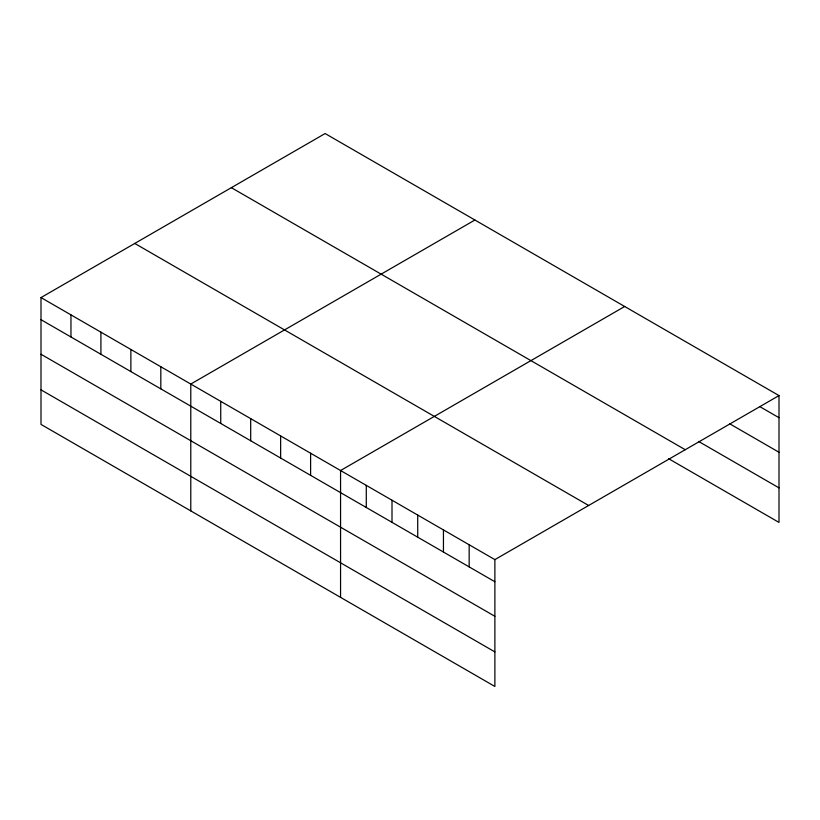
<?xml version="1.0" encoding="UTF-8"?>
<svg xmlns="http://www.w3.org/2000/svg" width="820" height="820" viewBox="0 0 820 820"><rect width="100%" height="100%" fill="white"/><g stroke="black" fill="none" stroke-linecap="round" stroke-linejoin="round"><path stroke-width="1.23" d="M494.88 616.291L494.88 559.619L41 297.578L41 424.411L494.88 686.463L494.88 616.291L41 354.25M668.618 458.698L779 522.422L779 395.588L325.12 133.537L41 297.578M474.903 220.016L190.783 384.047L190.783 510.891M624.676 306.495L340.566 470.526L340.566 597.36M494.88 559.619L779 395.588M759.709 406.566L779 417.698M729.708 423.796L779 452.261M698.63 441.457L779 487.869M231.363 187.677L685.243 449.719M134.757 243.448L588.637 505.489M41 319.687L494.88 581.739M41 389.848L494.88 651.9M469.163 544.777L469.163 566.886M443.446 529.925L443.446 552.034M417.718 515.073L417.718 537.192M392.001 500.22L392.001 522.34M366.284 485.378L366.284 507.488M310.606 453.234L310.606 475.344M280.645 435.932L280.645 458.052M250.695 418.641L250.695 440.75M220.734 401.349L220.734 423.458M160.822 366.755L160.822 388.864M130.872 349.463L130.872 371.573M100.911 332.161L100.911 354.281M70.961 314.87L70.961 336.979"/></g></svg>
